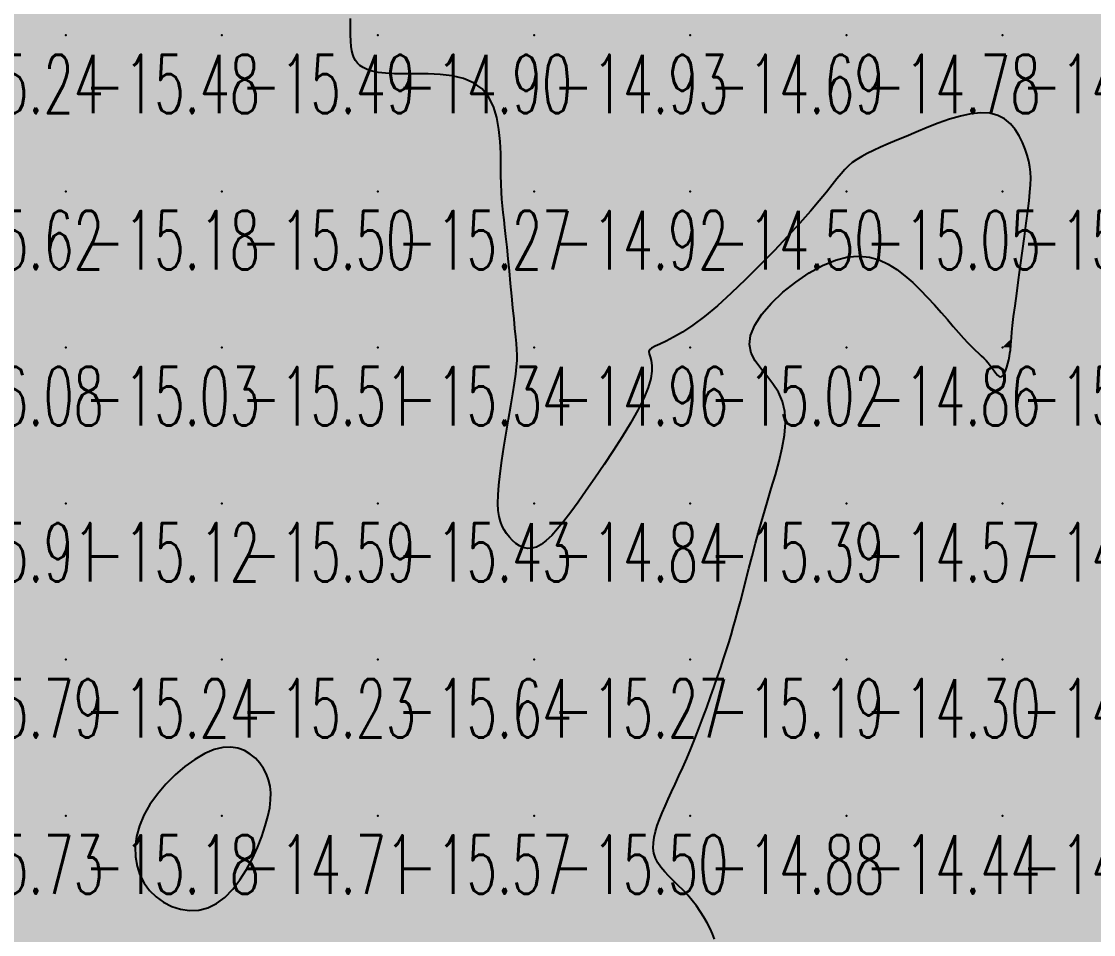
# Model space of a CAD drawing. Header units: millimetres. Extents: x 88261 to 90953, y 390274 to 392322.
# Drawn here: x 89577.4 to 89646.1, y 391279.6 to 391338.1 of the extents above; entities that cross this region are included whole.
import ezdxf
from ezdxf.enums import TextEntityAlignment as Align

# ---------------------------------------------------------------- set-up
doc = ezdxf.new("R2010")
doc.units = ezdxf.units.MM
doc.header["$LTSCALE"] = 25
for name, color, linetype in [('CN_04_00', 242, 'Continuous'), ('COTEAlt', 7, 'Continuous'), ('TN_COLORIAGE', 7, 'Continuous')]:
    doc.layers.add(name, color=color, linetype=linetype)
doc.styles.add('Simplex 1.0', font='Simplex.shx', dxfattribs={"width": 0.99, "height": 2.5})
doc.styles.get("Standard").update_dxf_attribs({"font": 'times.ttf'})

# ---------------------------------------------------------------- blocks, each defined once
blk = doc.blocks.new('COTE')
at = {"color": 0}
blk.add_point((0, 0), dxfattribs=at)
at = {"layer": 'COTEAlt'}
blk.add_attdef('ALT', text='', height=3.75, dxfattribs=at).set_placement((1.25, -1.25), align=Align.TOP_LEFT)

msp = doc.modelspace()

# ---------------------------------------------------------------- linework, layer by layer
at = {"layer": 'CN_04_00', "elevation": -15, "flags": 128}
msp.add_lwpolyline([(89621.805, 391279.336), (89621.674, 391279.665), (89621.515, 391280.01), (89621.331, 391280.368), (89621.123, 391280.731), (89620.893, 391281.096), (89620.642, 391281.457), (89620.373, 391281.81), (89620.086, 391282.149), (89619.786, 391282.471), (89619.479, 391282.778), (89619.176, 391283.075), (89618.884, 391283.364), (89618.614, 391283.65), (89618.374, 391283.937), (89618.174, 391284.229), (89618.023, 391284.529), (89617.926, 391284.841), (89617.883, 391285.166), (89617.887, 391285.505), (89617.934, 391285.857), (89618.019, 391286.224), (89618.136, 391286.607), (89618.282, 391287.005), (89618.449, 391287.419), (89618.636, 391287.85), (89618.838, 391288.3), (89619.054, 391288.772), (89619.282, 391289.266), (89619.52, 391289.786), (89619.766, 391290.333), (89620.019, 391290.91), (89620.276, 391291.519), (89620.535, 391292.159), (89620.795, 391292.823), (89621.051, 391293.5), (89621.302, 391294.182), (89621.545, 391294.856), (89621.777, 391295.515), (89621.996, 391296.146), (89622.198, 391296.741), (89622.382, 391297.293), (89622.551, 391297.812), (89622.709, 391298.31), (89622.86, 391298.802), (89623.007, 391299.3), (89623.154, 391299.818), (89623.305, 391300.369), (89623.464, 391300.967), (89623.634, 391301.62), (89623.816, 391302.327), (89624.01, 391303.08), (89624.216, 391303.873), (89624.435, 391304.699), (89624.667, 391305.551), (89624.911, 391306.423), (89625.169, 391307.308), (89625.437, 391308.198), (89625.7, 391309.086), (89625.94, 391309.96), (89626.14, 391310.811), (89626.28, 391311.628), (89626.343, 391312.403), (89626.311, 391313.125), (89626.166, 391313.785), (89625.899, 391314.377), (89625.546, 391314.914), (89625.151, 391315.415), (89624.758, 391315.898), (89624.412, 391316.381), (89624.158, 391316.882), (89624.039, 391317.418), (89624.102, 391318.009), (89624.376, 391318.664), (89624.839, 391319.362), (89625.455, 391320.074), (89626.188, 391320.772), (89627, 391321.427), (89627.857, 391322.008), (89628.722, 391322.489), (89629.558, 391322.839), (89630.336, 391323.037), (89631.056, 391323.094), (89631.723, 391323.024), (89632.345, 391322.847), (89632.926, 391322.578), (89633.474, 391322.234), (89633.995, 391321.833), (89634.495, 391321.392), (89634.978, 391320.926), (89635.444, 391320.446), (89635.891, 391319.962), (89636.316, 391319.484), (89636.716, 391319.023), (89637.09, 391318.587), (89637.436, 391318.188), (89637.749, 391317.834), (89638.031, 391317.533), (89638.281, 391317.279), (89638.505, 391317.063), (89638.705, 391316.876), (89638.885, 391316.71), (89639.047, 391316.556), (89639.196, 391316.405), (89639.334, 391316.248), (89639.464, 391316.08), (89639.588, 391315.908), (89639.705, 391315.741), (89639.816, 391315.592), (89639.921, 391315.469), (89640.022, 391315.384), (89640.118, 391315.346), (89640.209, 391315.366), (89640.297, 391315.45), (89640.38, 391315.59), (89640.458, 391315.772), (89640.528, 391315.985), (89640.592, 391316.215), (89640.646, 391316.45), (89640.691, 391316.676), (89640.725, 391316.882), (89640.749, 391317.061), (89640.765, 391317.227), (89640.779, 391317.404), (89640.794, 391317.613), (89640.816, 391317.877), (89640.848, 391318.217), (89640.894, 391318.654), (89640.96, 391319.212), (89641.048, 391319.903), (89641.154, 391320.702), (89641.273, 391321.579), (89641.399, 391322.499), (89641.527, 391323.431), (89641.65, 391324.341), (89641.765, 391325.197), (89641.865, 391325.967), (89641.945, 391326.626), (89642.003, 391327.185), (89642.039, 391327.665), (89642.05, 391328.084), (89642.035, 391328.462), (89641.994, 391328.818), (89641.924, 391329.173), (89641.825, 391329.547), (89641.694, 391329.951), (89641.527, 391330.374), (89641.317, 391330.797), (89641.059, 391331.2), (89640.749, 391331.565), (89640.379, 391331.874), (89639.944, 391332.106), (89639.44, 391332.243), (89638.863, 391332.272), (89638.227, 391332.205), (89637.547, 391332.059), (89636.841, 391331.852), (89636.124, 391331.601), (89635.413, 391331.324), (89634.725, 391331.038), (89634.075, 391330.762), (89633.477, 391330.508), (89632.932, 391330.276), (89632.437, 391330.061), (89631.989, 391329.859), (89631.587, 391329.665), (89631.228, 391329.474), (89630.909, 391329.282), (89630.628, 391329.084), (89630.38, 391328.874), (89630.147, 391328.64), (89629.909, 391328.369), (89629.646, 391328.046), (89629.338, 391327.659), (89628.965, 391327.194), (89628.505, 391326.638), (89627.94, 391325.976), (89627.256, 391325.204), (89626.473, 391324.347), (89625.616, 391323.435), (89624.713, 391322.503), (89623.789, 391321.583), (89622.872, 391320.706), (89621.986, 391319.907), (89621.16, 391319.216), (89620.415, 391318.659), (89619.756, 391318.224), (89619.184, 391317.891), (89618.699, 391317.643), (89618.302, 391317.458), (89617.994, 391317.317), (89617.775, 391317.202), (89617.645, 391317.092), (89617.602, 391316.969), (89617.621, 391316.821), (89617.678, 391316.633), (89617.743, 391316.394), (89617.791, 391316.091), (89617.795, 391315.711), (89617.728, 391315.243), (89617.562, 391314.673), (89617.279, 391313.995), (89616.891, 391313.226), (89616.422, 391312.392), (89615.891, 391311.516), (89615.321, 391310.621), (89614.733, 391309.732), (89614.148, 391308.872), (89613.588, 391308.066), (89613.07, 391307.334), (89612.594, 391306.68), (89612.156, 391306.106), (89611.752, 391305.611), (89611.378, 391305.198), (89611.03, 391304.866), (89610.703, 391304.617), (89610.395, 391304.452), (89610.1, 391304.369), (89609.821, 391304.361), (89609.556, 391304.417), (89609.308, 391304.527), (89609.076, 391304.682), (89608.862, 391304.871), (89608.667, 391305.084), (89608.49, 391305.31), (89608.334, 391305.545), (89608.2, 391305.797), (89608.09, 391306.08), (89608.007, 391306.407), (89607.953, 391306.791), (89607.931, 391307.246), (89607.942, 391307.786), (89607.988, 391308.423), (89608.071, 391309.164), (89608.183, 391309.985), (89608.316, 391310.859), (89608.462, 391311.754), (89608.611, 391312.64), (89608.755, 391313.489), (89608.886, 391314.27), (89608.995, 391314.954), (89609.076, 391315.52), (89609.129, 391315.989), (89609.156, 391316.391), (89609.162, 391316.756), (89609.149, 391317.113), (89609.12, 391317.493), (89609.077, 391317.926), (89609.023, 391318.442), (89608.961, 391319.061), (89608.894, 391319.766), (89608.821, 391320.531), (89608.746, 391321.33), (89608.669, 391322.136), (89608.593, 391322.924), (89608.519, 391323.665), (89608.448, 391324.335), (89608.383, 391324.915), (89608.323, 391325.421), (89608.27, 391325.878), (89608.224, 391326.309), (89608.186, 391326.74), (89608.156, 391327.195), (89608.136, 391327.697), (89608.125, 391328.272), (89608.122, 391328.935), (89608.112, 391329.666), (89608.076, 391330.434), (89607.999, 391331.21), (89607.861, 391331.966), (89607.646, 391332.671), (89607.336, 391333.296), (89606.913, 391333.811), (89606.367, 391334.196), (89605.719, 391334.463), (89604.999, 391334.634), (89604.234, 391334.728), (89603.454, 391334.768), (89602.686, 391334.775), (89601.96, 391334.769), (89601.304, 391334.771), (89600.741, 391334.8), (89600.268, 391334.856), (89599.876, 391334.936), (89599.555, 391335.039), (89599.297, 391335.163), (89599.093, 391335.303), (89598.933, 391335.459), (89598.808, 391335.628), (89598.711, 391335.809), (89598.636, 391336.011), (89598.581, 391336.247), (89598.542, 391336.526), (89598.516, 391336.861), (89598.499, 391337.262), (89598.488, 391337.742), (89598.479, 391338.31)], dxfattribs=at)
msp.add_lwpolyline([(89593.203, 391287.192), (89593.316, 391287.746), (89593.375, 391288.252), (89593.382, 391288.715), (89593.337, 391289.142), (89593.243, 391289.538), (89593.101, 391289.91), (89592.912, 391290.264), (89592.677, 391290.603), (89592.397, 391290.917), (89592.071, 391291.191), (89591.699, 391291.412), (89591.282, 391291.564), (89590.818, 391291.634), (89590.307, 391291.608), (89589.75, 391291.471), (89589.15, 391291.215), (89588.522, 391290.85), (89587.886, 391290.392), (89587.26, 391289.857), (89586.666, 391289.261), (89586.12, 391288.619), (89585.644, 391287.949), (89585.255, 391287.265), (89584.97, 391286.581), (89584.788, 391285.907), (89584.704, 391285.25), (89584.716, 391284.615), (89584.817, 391284.011), (89585.004, 391283.444), (89585.273, 391282.922), (89585.619, 391282.45), (89586.037, 391282.038), (89586.516, 391281.693), (89587.041, 391281.426), (89587.6, 391281.247), (89588.179, 391281.166), (89588.767, 391281.192), (89589.349, 391281.336), (89589.913, 391281.607), (89590.446, 391282.009), (89590.945, 391282.524), (89591.407, 391283.127), (89591.827, 391283.792), (89592.203, 391284.495), (89592.532, 391285.21), (89592.81, 391285.914), (89593.034, 391286.581), (89593.203, 391287.192)], close=True, dxfattribs=at)
at = {"layer": 'TN_COLORIAGE', "color": 241}
for points in [[(89570.249, 391337.239, -15.579), (89580.249, 391337.239, -15.579), (89580.249, 391347.239, -15.579)], [(89570.249, 391347.239, -15.579), (89570.249, 391337.239, -15.579), (89580.249, 391347.239, -15.579)], [(89580.249, 391337.239, -15.015), (89590.249, 391337.239, -15.015), (89590.249, 391347.239, -15.015)], [(89580.249, 391347.239, -15.015), (89580.249, 391337.239, -15.015), (89590.249, 391347.239, -15.015)], [(89590.249, 391337.239, -15), (89598.392, 391345.383, -15), (89590.249, 391347.239, -15), (89591.408, 391347.239, -15)], [(89598.392, 391345.383, -15.489), (89598.489, 391337.239, -15.489), (89590.249, 391337.239, -15.489)], [(89570.249, 391327.239, -15.481), (89580.249, 391327.239, -15.481), (89580.249, 391337.239, -15.481)], [(89570.249, 391337.239, -15.481), (89570.249, 391327.239, -15.481), (89580.249, 391337.239, -15.481)], [(89580.249, 391327.239, -15.489), (89590.249, 391327.239, -15.489), (89590.249, 391337.239, -15.489)], [(89580.249, 391337.239, -15.489), (89580.249, 391327.239, -15.489), (89590.249, 391337.239, -15.489)], [(89590.249, 391327.239, -15), (89598.528, 391335.518, -15), (89590.249, 391337.239, -15), (89598.489, 391337.239, -15)], [(89590.249, 391327.239, -15), (89598.528, 391335.518, -15), (89600.249, 391327.239, -15), (89600.249, 391334.454, -15)], [(89608.014, 391327.239, -15.271), (89608.303, 391335.294, -15.271), (89600.249, 391327.239, -15.271)], [(89600.249, 391334.454, -15.271), (89608.303, 391335.294, -15.271), (89600.249, 391327.239, -15.271)], [(89640.249, 391327.239, -15), (89640.249, 391333.458, -15), (89630.249, 391327.239, -15), (89633.488, 391330.479, -15)], [(89642.155, 391329.145, -15.183), (89640.249, 391333.458, -15.183), (89640.249, 391327.239, -15.183)], [(89630.249, 391329.197, -15.053), (89633.488, 391330.479, -15.053), (89630.249, 391327.239, -15.053)], [(89629.286, 391327.239, -15.053), (89630.249, 391329.197, -15.053), (89630.249, 391327.239, -15.053)], [(89642.081, 391327.239, -15.183), (89642.155, 391329.145, -15.183), (89640.249, 391327.239, -15.183)], [(89570.249, 391319.008, -15.182), (89571.162, 391318.153, -15.182), (89570.249, 391327.239, -15.182), (89580.249, 391327.239, -15.182)], [(89571.162, 391318.153, -15.03), (89571.03, 391317.239, -15.03), (89580.249, 391327.239, -15.03), (89580.249, 391317.239, -15.03)], [(89580.249, 391317.239, -15.503), (89590.249, 391317.239, -15.503), (89590.249, 391327.239, -15.503)], [(89580.249, 391327.239, -15.503), (89580.249, 391317.239, -15.503), (89590.249, 391327.239, -15.503)], [(89590.249, 391317.239, -15.271), (89600.249, 391317.239, -15.271), (89600.249, 391327.239, -15.271)], [(89590.249, 391327.239, -15.271), (89590.249, 391317.239, -15.271), (89600.249, 391327.239, -15.271)], [(89600.249, 391317.239, -15), (89608.392, 391325.383, -15), (89600.249, 391327.239, -15), (89608.014, 391327.239, -15)], [(89630.249, 391327.239, -15), (89630.249, 391324.538, -15), (89620.249, 391317.239, -15), (89621.698, 391317.239, -15)], [(89630.249, 391327.239, -15), (89629.286, 391327.239, -15), (89620.249, 391317.239, -15), (89620.249, 391317.705, -15)], [(89640.249, 391327.239, -15), (89634.653, 391321.644, -15), (89630.249, 391327.239, -15), (89630.249, 391324.538, -15)], [(89640.249, 391327.239, -15), (89634.653, 391321.644, -15), (89640.249, 391317.239, -15), (89638.108, 391317.239, -15)], [(89640.249, 391327.239, -15), (89642.081, 391327.239, -15), (89640.249, 391317.239, -15), (89640.708, 391317.698, -15)], [(89608.392, 391325.383, -15.342), (89609.106, 391317.239, -15.342), (89600.249, 391317.239, -15.342)], [(89620.249, 391317.705, -15.024), (89616.681, 391317.239, -15.024), (89620.249, 391317.239, -15.024)], [(89640.708, 391317.698, -15.039), (89640.849, 391317.239, -15.039), (89640.249, 391317.239, -15.039)], [(89570.249, 391307.239, -15.03), (89580.249, 391307.239, -15.03), (89580.249, 391317.239, -15.03)], [(89570.249, 391312.417, -15.03), (89571.03, 391317.239, -15.03), (89570.249, 391307.239, -15.03), (89580.249, 391317.239, -15.03)], [(89580.249, 391307.239, -15.511), (89590.249, 391307.239, -15.511), (89590.249, 391317.239, -15.511)], [(89580.249, 391317.239, -15.511), (89580.249, 391307.239, -15.511), (89590.249, 391317.239, -15.511)], [(89590.249, 391307.239, -15.342), (89600.249, 391307.239, -15.342), (89600.249, 391317.239, -15.342)], [(89590.249, 391317.239, -15.342), (89590.249, 391307.239, -15.342), (89600.249, 391317.239, -15.342)], [(89600.249, 391307.239, -15), (89609.321, 391316.311, -15), (89600.249, 391317.239, -15), (89609.106, 391317.239, -15)], [(89620.249, 391307.239, -15), (89613.095, 391307.239, -15), (89620.249, 391317.239, -15), (89618.899, 391315.889, -15)], [(89618.899, 391315.889, -15.024), (89616.681, 391317.239, -15.024), (89620.249, 391317.239, -15.024)], [(89620.249, 391307.239, -15), (89627.567, 391314.558, -15), (89620.249, 391317.239, -15), (89621.698, 391317.239, -15)], [(89639.412, 391316.403, -15.039), (89638.108, 391317.239, -15.039), (89640.249, 391317.239, -15.039)], [(89639.412, 391316.403, -15.039), (89640.249, 391314.638, -15.039), (89640.249, 391317.239, -15.039)], [(89640.849, 391317.239, -15.039), (89640.249, 391314.638, -15.039), (89640.249, 391317.239, -15.039)], [(89607.583, 391307.239, -15.431), (89609.321, 391316.311, -15.431), (89600.249, 391307.239, -15.431)], [(89625.027, 391307.239, -15.394), (89627.567, 391314.558, -15.394), (89620.249, 391307.239, -15.394)], [(89570.249, 391297.239, -15.124), (89580.249, 391297.239, -15.124), (89580.249, 391307.239, -15.124)], [(89570.249, 391307.239, -15.124), (89570.249, 391297.239, -15.124), (89580.249, 391307.239, -15.124)], [(89580.249, 391297.239, -15.592), (89590.249, 391297.239, -15.592), (89590.249, 391307.239, -15.592)], [(89580.249, 391307.239, -15.592), (89580.249, 391297.239, -15.592), (89590.249, 391307.239, -15.592)], [(89590.249, 391297.239, -15.431), (89600.249, 391297.239, -15.431), (89600.249, 391307.239, -15.431)], [(89590.249, 391307.239, -15.431), (89590.249, 391297.239, -15.431), (89600.249, 391307.239, -15.431)], [(89600.249, 391297.239, -15), (89608.277, 391305.268, -15), (89600.249, 391307.239, -15), (89607.583, 391307.239, -15)], [(89610.249, 391297.239, -15.394), (89620.249, 391297.239, -15.394), (89620.249, 391307.239, -15.394)], [(89620.249, 391307.239, -15), (89613.095, 391307.239, -15), (89610.249, 391297.239, -15), (89610.249, 391303.551, -15)], [(89620.249, 391307.239, -15), (89625.027, 391307.239, -15), (89620.249, 391297.239, -15), (89623.339, 391300.33, -15)], [(89600.249, 391297.239, -15), (89608.277, 391305.268, -15), (89610.249, 391297.239, -15), (89610.249, 391303.551, -15)], [(89622.4, 391297.239, -15.192), (89623.339, 391300.33, -15.192), (89620.249, 391297.239, -15.192)], [(89570.249, 391287.239, -15.244), (89580.249, 391287.239, -15.244), (89580.249, 391297.239, -15.244)], [(89570.249, 391297.239, -15.244), (89570.249, 391287.239, -15.244), (89580.249, 391297.239, -15.244)], [(89590.249, 391297.239, -15), (89590.249, 391292.8, -15), (89580.249, 391287.239, -15), (89584.111, 391287.239, -15)], [(89580.249, 391297.239, -15.234), (89580.249, 391287.239, -15.234), (89590.249, 391297.239, -15.234)], [(89600.249, 391297.239, -15), (89593.396, 391290.386, -15), (89590.249, 391297.239, -15), (89590.249, 391292.8, -15)], [(89600.249, 391297.239, -15), (89593.396, 391290.386, -15), (89600.249, 391287.239, -15), (89593.641, 391287.239, -15)], [(89600.249, 391287.239, -15.268), (89610.249, 391287.239, -15.268), (89610.249, 391297.239, -15.268)], [(89600.249, 391297.239, -15.268), (89600.249, 391287.239, -15.268), (89610.249, 391297.239, -15.268)], [(89610.249, 391287.239, -15), (89618.26, 391287.239, -15), (89620.249, 391297.239, -15), (89620.249, 391291.158, -15)], [(89610.249, 391297.239, -15.192), (89610.249, 391287.239, -15.192), (89620.249, 391297.239, -15.192)], [(89622.4, 391297.239, -15.192), (89620.249, 391291.158, -15.192), (89620.249, 391297.239, -15.192)], [(89570.249, 391277.239, -15.184), (89580.249, 391277.239, -15.184), (89580.249, 391287.239, -15.184)], [(89570.249, 391287.239, -15.184), (89570.249, 391277.239, -15.184), (89580.249, 391287.239, -15.184)], [(89580.249, 391277.239, -15), (89584.839, 391281.83, -15), (89580.249, 391287.239, -15), (89584.111, 391287.239, -15)], [(89590.249, 391277.239, -15.57), (89600.249, 391277.239, -15.57), (89600.249, 391287.239, -15.57)], [(89600.249, 391287.239, -15), (89593.641, 391287.239, -15), (89590.249, 391277.239, -15), (89590.249, 391280.143, -15)], [(89600.249, 391277.239, -15.5), (89610.249, 391277.239, -15.5), (89610.249, 391287.239, -15.5)], [(89600.249, 391287.239, -15.5), (89600.249, 391277.239, -15.5), (89610.249, 391287.239, -15.5)], [(89610.249, 391287.239, -15), (89618.26, 391287.239, -15), (89610.249, 391277.239, -15), (89617.406, 391284.397, -15)], [(89610.249, 391277.239, -15), (89617.406, 391284.397, -15), (89620.249, 391277.239, -15), (89620.249, 391282.348, -15)], [(89622.116, 391279.107, -15.129), (89620.249, 391282.348, -15.129), (89620.249, 391277.239, -15.129)], [(89580.249, 391277.239, -15), (89584.839, 391281.83, -15), (89590.249, 391277.239, -15), (89590.249, 391280.143, -15)]]:
    msp.add_solid(points, dxfattribs=at)
at = {"layer": 'TN_COLORIAGE', "color": 231}
for points in [[(89598.489, 391337.239, -14.888), (89598.392, 391345.383, -14.888), (89600.249, 391337.239, -14.888), (89600.249, 391347.239, -14.888)], [(89600.249, 391337.239, -14.628), (89610.249, 391337.239, -14.628), (89610.249, 391347.239, -14.628)], [(89600.249, 391347.239, -14.628), (89600.249, 391337.239, -14.628), (89610.249, 391347.239, -14.628)], [(89610.249, 391337.239, -14.539), (89620.249, 391337.239, -14.539), (89620.249, 391347.239, -14.539)], [(89610.249, 391347.239, -14.539), (89610.249, 391337.239, -14.539), (89620.249, 391347.239, -14.539)], [(89620.249, 391337.239, -14.825), (89630.249, 391337.239, -14.825), (89630.249, 391347.239, -14.825)], [(89620.249, 391347.239, -14.825), (89620.249, 391337.239, -14.825), (89630.249, 391347.239, -14.825)], [(89630.249, 391347.239, -14.723), (89630.249, 391337.239, -14.723), (89640.249, 391347.239, -14.723)], [(89630.249, 391337.239, -14.723), (89640.249, 391337.239, -14.723), (89640.249, 391347.239, -14.723)], [(89640.249, 391347.239, -14.332), (89640.249, 391337.239, -14.332), (89650.249, 391347.239, -14.332)], [(89640.249, 391337.239, -14.332), (89650.249, 391337.239, -14.332), (89650.249, 391347.239, -14.332)], [(89598.489, 391337.239, -14.895), (89598.528, 391335.518, -14.895), (89600.249, 391337.239, -14.895)], [(89600.249, 391334.454, -14.895), (89598.528, 391335.518, -14.895), (89600.249, 391337.239, -14.895)], [(89608.303, 391335.294, -14.895), (89600.249, 391334.454, -14.895), (89610.249, 391337.239, -14.895), (89600.249, 391337.239, -14.895)], [(89608.303, 391335.294, -14.922), (89608.014, 391327.239, -14.922), (89610.249, 391337.239, -14.922), (89610.249, 391327.239, -14.922)], [(89610.249, 391327.239, -14.688), (89620.249, 391327.239, -14.688), (89620.249, 391337.239, -14.688)], [(89610.249, 391337.239, -14.688), (89610.249, 391327.239, -14.688), (89620.249, 391337.239, -14.688)], [(89630.249, 391329.197, -14.499), (89629.286, 391327.239, -14.499), (89630.249, 391337.239, -14.499), (89620.249, 391327.239, -14.499)], [(89620.249, 391337.239, -14.781), (89620.249, 391327.239, -14.781), (89630.249, 391337.239, -14.781)], [(89633.488, 391330.479, -14.781), (89630.249, 391329.197, -14.781), (89640.249, 391337.239, -14.781), (89630.249, 391337.239, -14.781)], [(89633.488, 391330.479, -14.889), (89640.249, 391333.458, -14.889), (89640.249, 391337.239, -14.889)], [(89640.249, 391333.458, -14.222), (89642.155, 391329.145, -14.222), (89640.249, 391337.239, -14.222), (89650.249, 391337.239, -14.222)], [(89642.155, 391329.145, -14.183), (89642.081, 391327.239, -14.183), (89650.249, 391337.239, -14.183), (89650.249, 391327.239, -14.183)], [(89608.014, 391327.239, -14.922), (89608.392, 391325.383, -14.922), (89610.249, 391327.239, -14.922)], [(89609.106, 391317.239, -14.922), (89608.392, 391325.383, -14.922), (89610.249, 391317.239, -14.922), (89610.249, 391327.239, -14.922)], [(89616.681, 391317.239, -14.499), (89620.249, 391317.705, -14.499), (89610.249, 391317.239, -14.499), (89620.249, 391327.239, -14.499)], [(89610.249, 391327.239, -14.499), (89610.249, 391317.239, -14.499), (89620.249, 391327.239, -14.499)], [(89620.249, 391317.705, -14.499), (89629.286, 391327.239, -14.499), (89620.249, 391327.239, -14.499)], [(89640.708, 391317.698, -14.183), (89642.081, 391327.239, -14.183), (89650.249, 391327.239, -14.183)], [(89640.849, 391317.239, -14.183), (89640.708, 391317.698, -14.183), (89650.249, 391317.239, -14.183), (89650.249, 391327.239, -14.183)], [(89621.698, 391317.239, -14.856), (89630.249, 391324.538, -14.856), (89630.249, 391317.239, -14.856)], [(89630.249, 391324.538, -14.856), (89634.653, 391321.644, -14.856), (89630.249, 391317.239, -14.856)], [(89638.108, 391317.239, -14.856), (89634.653, 391321.644, -14.856), (89630.249, 391317.239, -14.856)], [(89609.321, 391316.311, -14.843), (89607.583, 391307.239, -14.843), (89610.249, 391317.239, -14.843), (89610.249, 391307.239, -14.843)], [(89609.106, 391317.239, -14.956), (89609.321, 391316.311, -14.956), (89610.249, 391317.239, -14.956)], [(89616.681, 391317.239, -14.843), (89618.899, 391315.889, -14.843), (89610.249, 391317.239, -14.843), (89610.249, 391307.239, -14.843)], [(89621.698, 391317.239, -14.856), (89627.567, 391314.558, -14.856), (89630.249, 391317.239, -14.856)], [(89627.567, 391314.558, -14.57), (89625.027, 391307.239, -14.57), (89630.249, 391317.239, -14.57), (89630.249, 391307.239, -14.57)], [(89638.108, 391317.239, -14.57), (89639.412, 391316.403, -14.57), (89630.249, 391317.239, -14.57), (89630.249, 391307.239, -14.57)], [(89640.249, 391314.638, -14.384), (89640.849, 391317.239, -14.384), (89640.249, 391307.239, -14.384), (89650.249, 391317.239, -14.384)], [(89640.249, 391307.239, -14.384), (89650.249, 391307.239, -14.384), (89650.249, 391317.239, -14.384)], [(89640.249, 391314.638, -14.57), (89639.412, 391316.403, -14.57), (89640.249, 391307.239, -14.57), (89630.249, 391307.239, -14.57)], [(89618.899, 391315.889, -14.843), (89613.095, 391307.239, -14.843), (89610.249, 391307.239, -14.843)], [(89607.583, 391307.239, -14.843), (89608.277, 391305.268, -14.843), (89610.249, 391307.239, -14.843)], [(89610.249, 391303.551, -14.843), (89608.277, 391305.268, -14.843), (89610.249, 391307.239, -14.843)], [(89610.249, 391303.551, -14.843), (89613.095, 391307.239, -14.843), (89610.249, 391307.239, -14.843)], [(89623.339, 391300.33, -14.298), (89622.4, 391297.239, -14.298), (89630.249, 391307.239, -14.298), (89630.249, 391297.239, -14.298)], [(89623.339, 391300.33, -14.57), (89625.027, 391307.239, -14.57), (89630.249, 391307.239, -14.57)], [(89630.249, 391307.239, -14.888), (89630.249, 391297.239, -14.888), (89640.249, 391307.239, -14.888)], [(89630.249, 391297.239, -14.888), (89640.249, 391297.239, -14.888), (89640.249, 391307.239, -14.888)], [(89640.249, 391307.239, -14.581), (89640.249, 391297.239, -14.581), (89650.249, 391307.239, -14.581)], [(89640.249, 391297.239, -14.581), (89650.249, 391297.239, -14.581), (89650.249, 391307.239, -14.581)], [(89620.249, 391287.239, -14.298), (89630.249, 391287.239, -14.298), (89630.249, 391297.239, -14.298)], [(89620.249, 391291.158, -14.298), (89622.4, 391297.239, -14.298), (89620.249, 391287.239, -14.298), (89630.249, 391297.239, -14.298)], [(89630.249, 391297.239, -14.495), (89630.249, 391287.239, -14.495), (89640.249, 391297.239, -14.495)], [(89630.249, 391287.239, -14.495), (89640.249, 391287.239, -14.495), (89640.249, 391297.239, -14.495)], [(89640.249, 391297.239, -14.818), (89640.249, 391287.239, -14.818), (89650.249, 391297.239, -14.818)], [(89640.249, 391287.239, -14.818), (89650.249, 391287.239, -14.818), (89650.249, 391297.239, -14.818)], [(89584.111, 391287.239, -14.707), (89590.249, 391292.8, -14.707), (89590.249, 391287.239, -14.707)], [(89590.249, 391292.8, -14.707), (89593.396, 391290.386, -14.707), (89590.249, 391287.239, -14.707)], [(89620.249, 391291.158, -14.876), (89618.26, 391287.239, -14.876), (89620.249, 391287.239, -14.876)], [(89593.641, 391287.239, -14.707), (89593.396, 391290.386, -14.707), (89590.249, 391287.239, -14.707)], [(89584.111, 391287.239, -14.707), (89584.839, 391281.83, -14.707), (89590.249, 391287.239, -14.707)], [(89590.249, 391280.143, -14.707), (89584.839, 391281.83, -14.707), (89590.249, 391287.239, -14.707)], [(89590.249, 391280.143, -14.707), (89593.641, 391287.239, -14.707), (89590.249, 391287.239, -14.707)], [(89620.249, 391282.348, -14.876), (89617.406, 391284.397, -14.876), (89620.249, 391287.239, -14.876)], [(89617.406, 391284.397, -14.876), (89618.26, 391287.239, -14.876), (89620.249, 391287.239, -14.876)], [(89620.249, 391282.348, -14.436), (89622.116, 391279.107, -14.436), (89620.249, 391287.239, -14.436), (89630.249, 391287.239, -14.436)], [(89622.116, 391279.107, -14.436), (89622.115, 391277.239, -14.436), (89630.249, 391287.239, -14.436), (89630.249, 391277.239, -14.436)], [(89630.249, 391287.239, -14.449), (89630.249, 391277.239, -14.449), (89640.249, 391287.239, -14.449)], [(89630.249, 391277.239, -14.449), (89640.249, 391277.239, -14.449), (89640.249, 391287.239, -14.449)], [(89640.249, 391287.239, -14.776), (89640.249, 391277.239, -14.776), (89650.249, 391287.239, -14.776)], [(89640.249, 391277.239, -14.776), (89650.249, 391277.239, -14.776), (89650.249, 391287.239, -14.776)]]:
    msp.add_solid(points, dxfattribs=at)

# ---------------------------------------------------------------- block references
at = {"layer": 'COTEAlt'}
ref = msp.add_blockref('COTE', (89570.249, 391337.239), dxfattribs=at)
ref.add_attrib('ALT', '-15.24', dxfattribs={"height": 3.75, "style": 'Simplex 1.0', "width": 0.6}).set_placement((89571.499, 391335.989), align=Align.TOP_LEFT)
ref = msp.add_blockref('COTE', (89580.249, 391337.239), dxfattribs=at)
ref.add_attrib('ALT', '-15.48', dxfattribs={"height": 3.75, "style": 'Simplex 1.0', "width": 0.6}).set_placement((89581.499, 391335.989), align=Align.TOP_LEFT)
ref = msp.add_blockref('COTE', (89590.249, 391337.239), dxfattribs=at)
ref.add_attrib('ALT', '-15.49', dxfattribs={"height": 3.75, "style": 'Simplex 1.0', "width": 0.6}).set_placement((89591.499, 391335.989), align=Align.TOP_LEFT)
ref = msp.add_blockref('COTE', (89600.249, 391337.239), dxfattribs=at)
ref.add_attrib('ALT', '-14.90', dxfattribs={"height": 3.75, "style": 'Simplex 1.0', "width": 0.6}).set_placement((89601.499, 391335.989), align=Align.TOP_LEFT)
ref = msp.add_blockref('COTE', (89610.249, 391337.239), dxfattribs=at)
ref.add_attrib('ALT', '-14.93', dxfattribs={"height": 3.75, "style": 'Simplex 1.0', "width": 0.6}).set_placement((89611.499, 391335.989), align=Align.TOP_LEFT)
ref = msp.add_blockref('COTE', (89620.249, 391337.239), dxfattribs=at)
ref.add_attrib('ALT', '-14.69', dxfattribs={"height": 3.75, "style": 'Simplex 1.0', "width": 0.6}).set_placement((89621.499, 391335.989), align=Align.TOP_LEFT)
ref = msp.add_blockref('COTE', (89630.249, 391337.239), dxfattribs=at)
ref.add_attrib('ALT', '-14.78', dxfattribs={"height": 3.75, "style": 'Simplex 1.0', "width": 0.6}).set_placement((89631.499, 391335.989), align=Align.TOP_LEFT)
ref = msp.add_blockref('COTE', (89640.249, 391337.239), dxfattribs=at)
ref.add_attrib('ALT', '-14.89', dxfattribs={"height": 3.75, "style": 'Simplex 1.0', "width": 0.6}).set_placement((89641.499, 391335.989), align=Align.TOP_LEFT)
ref = msp.add_blockref('COTE', (89570.249, 391327.239), dxfattribs=at)
ref.add_attrib('ALT', '-15.62', dxfattribs={"height": 3.75, "style": 'Simplex 1.0', "width": 0.6}).set_placement((89571.499, 391325.989), align=Align.TOP_LEFT)
ref = msp.add_blockref('COTE', (89580.249, 391327.239), dxfattribs=at)
ref.add_attrib('ALT', '-15.18', dxfattribs={"height": 3.75, "style": 'Simplex 1.0', "width": 0.6}).set_placement((89581.499, 391325.989), align=Align.TOP_LEFT)
ref = msp.add_blockref('COTE', (89590.249, 391327.239), dxfattribs=at)
ref.add_attrib('ALT', '-15.50', dxfattribs={"height": 3.75, "style": 'Simplex 1.0', "width": 0.6}).set_placement((89591.499, 391325.989), align=Align.TOP_LEFT)
ref = msp.add_blockref('COTE', (89600.249, 391327.239), dxfattribs=at)
ref.add_attrib('ALT', '-15.27', dxfattribs={"height": 3.75, "style": 'Simplex 1.0', "width": 0.6}).set_placement((89601.499, 391325.989), align=Align.TOP_LEFT)
ref = msp.add_blockref('COTE', (89610.249, 391327.239), dxfattribs=at)
ref.add_attrib('ALT', '-14.92', dxfattribs={"height": 3.75, "style": 'Simplex 1.0', "width": 0.6}).set_placement((89611.499, 391325.989), align=Align.TOP_LEFT)
ref = msp.add_blockref('COTE', (89620.249, 391327.239), dxfattribs=at)
ref.add_attrib('ALT', '-14.50', dxfattribs={"height": 3.75, "style": 'Simplex 1.0', "width": 0.6}).set_placement((89621.499, 391325.989), align=Align.TOP_LEFT)
ref = msp.add_blockref('COTE', (89630.249, 391327.239), dxfattribs=at)
ref.add_attrib('ALT', '-15.05', dxfattribs={"height": 3.75, "style": 'Simplex 1.0', "width": 0.6}).set_placement((89631.499, 391325.989), align=Align.TOP_LEFT)
ref = msp.add_blockref('COTE', (89640.249, 391327.239), dxfattribs=at)
ref.add_attrib('ALT', '-15.18', dxfattribs={"height": 3.75, "style": 'Simplex 1.0', "width": 0.6}).set_placement((89641.499, 391325.989), align=Align.TOP_LEFT)
ref = msp.add_blockref('COTE', (89570.249, 391317.239), dxfattribs=at)
ref.add_attrib('ALT', '-16.08', dxfattribs={"height": 3.75, "style": 'Simplex 1.0', "width": 0.6}).set_placement((89571.499, 391315.989), align=Align.TOP_LEFT)
ref = msp.add_blockref('COTE', (89580.249, 391317.239), dxfattribs=at)
ref.add_attrib('ALT', '-15.03', dxfattribs={"height": 3.75, "style": 'Simplex 1.0', "width": 0.6}).set_placement((89581.499, 391315.989), align=Align.TOP_LEFT)
ref = msp.add_blockref('COTE', (89590.249, 391317.239), dxfattribs=at)
ref.add_attrib('ALT', '-15.51', dxfattribs={"height": 3.75, "style": 'Simplex 1.0', "width": 0.6}).set_placement((89591.499, 391315.989), align=Align.TOP_LEFT)
ref = msp.add_blockref('COTE', (89600.249, 391317.239), dxfattribs=at)
ref.add_attrib('ALT', '-15.34', dxfattribs={"height": 3.75, "style": 'Simplex 1.0', "width": 0.6}).set_placement((89601.499, 391315.989), align=Align.TOP_LEFT)
ref = msp.add_blockref('COTE', (89610.249, 391317.239), dxfattribs=at)
ref.add_attrib('ALT', '-14.96', dxfattribs={"height": 3.75, "style": 'Simplex 1.0', "width": 0.6}).set_placement((89611.499, 391315.989), align=Align.TOP_LEFT)
ref = msp.add_blockref('COTE', (89620.249, 391317.239), dxfattribs=at)
ref.add_attrib('ALT', '-15.02', dxfattribs={"height": 3.75, "style": 'Simplex 1.0', "width": 0.6}).set_placement((89621.499, 391315.989), align=Align.TOP_LEFT)
ref = msp.add_blockref('COTE', (89630.249, 391317.239), dxfattribs=at)
ref.add_attrib('ALT', '-14.86', dxfattribs={"height": 3.75, "style": 'Simplex 1.0', "width": 0.6}).set_placement((89631.499, 391315.989), align=Align.TOP_LEFT)
ref = msp.add_blockref('COTE', (89640.249, 391317.239), dxfattribs=at)
ref.add_attrib('ALT', '-15.04', dxfattribs={"height": 3.75, "style": 'Simplex 1.0', "width": 0.6}).set_placement((89641.499, 391315.989), align=Align.TOP_LEFT)
ref = msp.add_blockref('COTE', (89570.249, 391307.239), dxfattribs=at)
ref.add_attrib('ALT', '-15.91', dxfattribs={"height": 3.75, "style": 'Simplex 1.0', "width": 0.6}).set_placement((89571.499, 391305.989), align=Align.TOP_LEFT)
ref = msp.add_blockref('COTE', (89580.249, 391307.239), dxfattribs=at)
ref.add_attrib('ALT', '-15.12', dxfattribs={"height": 3.75, "style": 'Simplex 1.0', "width": 0.6}).set_placement((89581.499, 391305.989), align=Align.TOP_LEFT)
ref = msp.add_blockref('COTE', (89590.249, 391307.239), dxfattribs=at)
ref.add_attrib('ALT', '-15.59', dxfattribs={"height": 3.75, "style": 'Simplex 1.0', "width": 0.6}).set_placement((89591.499, 391305.989), align=Align.TOP_LEFT)
ref = msp.add_blockref('COTE', (89600.249, 391307.239), dxfattribs=at)
ref.add_attrib('ALT', '-15.43', dxfattribs={"height": 3.75, "style": 'Simplex 1.0', "width": 0.6}).set_placement((89601.499, 391305.989), align=Align.TOP_LEFT)
ref = msp.add_blockref('COTE', (89610.249, 391307.239), dxfattribs=at)
ref.add_attrib('ALT', '-14.84', dxfattribs={"height": 3.75, "style": 'Simplex 1.0', "width": 0.6}).set_placement((89611.499, 391305.989), align=Align.TOP_LEFT)
ref = msp.add_blockref('COTE', (89620.249, 391307.239), dxfattribs=at)
ref.add_attrib('ALT', '-15.39', dxfattribs={"height": 3.75, "style": 'Simplex 1.0', "width": 0.6}).set_placement((89621.499, 391305.989), align=Align.TOP_LEFT)
ref = msp.add_blockref('COTE', (89630.249, 391307.239), dxfattribs=at)
ref.add_attrib('ALT', '-14.57', dxfattribs={"height": 3.75, "style": 'Simplex 1.0', "width": 0.6}).set_placement((89631.499, 391305.989), align=Align.TOP_LEFT)
ref = msp.add_blockref('COTE', (89640.249, 391307.239), dxfattribs=at)
ref.add_attrib('ALT', '-14.89', dxfattribs={"height": 3.75, "style": 'Simplex 1.0', "width": 0.6}).set_placement((89641.499, 391305.989), align=Align.TOP_LEFT)
ref = msp.add_blockref('COTE', (89570.249, 391297.239), dxfattribs=at)
ref.add_attrib('ALT', '-15.79', dxfattribs={"height": 3.75, "style": 'Simplex 1.0', "width": 0.6}).set_placement((89571.499, 391295.989), align=Align.TOP_LEFT)
ref = msp.add_blockref('COTE', (89580.249, 391297.239), dxfattribs=at)
ref.add_attrib('ALT', '-15.24', dxfattribs={"height": 3.75, "style": 'Simplex 1.0', "width": 0.6}).set_placement((89581.499, 391295.989), align=Align.TOP_LEFT)
ref = msp.add_blockref('COTE', (89590.249, 391297.239), dxfattribs=at)
ref.add_attrib('ALT', '-15.23', dxfattribs={"height": 3.75, "style": 'Simplex 1.0', "width": 0.6}).set_placement((89591.499, 391295.989), align=Align.TOP_LEFT)
ref = msp.add_blockref('COTE', (89600.249, 391297.239), dxfattribs=at)
ref.add_attrib('ALT', '-15.64', dxfattribs={"height": 3.75, "style": 'Simplex 1.0', "width": 0.6}).set_placement((89601.499, 391295.989), align=Align.TOP_LEFT)
ref = msp.add_blockref('COTE', (89610.249, 391297.239), dxfattribs=at)
ref.add_attrib('ALT', '-15.27', dxfattribs={"height": 3.75, "style": 'Simplex 1.0', "width": 0.6}).set_placement((89611.499, 391295.989), align=Align.TOP_LEFT)
ref = msp.add_blockref('COTE', (89620.249, 391297.239), dxfattribs=at)
ref.add_attrib('ALT', '-15.19', dxfattribs={"height": 3.75, "style": 'Simplex 1.0', "width": 0.6}).set_placement((89621.499, 391295.989), align=Align.TOP_LEFT)
ref = msp.add_blockref('COTE', (89630.249, 391297.239), dxfattribs=at)
ref.add_attrib('ALT', '-14.30', dxfattribs={"height": 3.75, "style": 'Simplex 1.0', "width": 0.6}).set_placement((89631.499, 391295.989), align=Align.TOP_LEFT)
ref = msp.add_blockref('COTE', (89640.249, 391297.239), dxfattribs=at)
ref.add_attrib('ALT', '-14.50', dxfattribs={"height": 3.75, "style": 'Simplex 1.0', "width": 0.6}).set_placement((89641.499, 391295.989), align=Align.TOP_LEFT)
ref = msp.add_blockref('COTE', (89570.249, 391287.239), dxfattribs=at)
ref.add_attrib('ALT', '-15.73', dxfattribs={"height": 3.75, "style": 'Simplex 1.0', "width": 0.6}).set_placement((89571.499, 391285.989), align=Align.TOP_LEFT)
ref = msp.add_blockref('COTE', (89580.249, 391287.239), dxfattribs=at)
ref.add_attrib('ALT', '-15.18', dxfattribs={"height": 3.75, "style": 'Simplex 1.0', "width": 0.6}).set_placement((89581.499, 391285.989), align=Align.TOP_LEFT)
ref = msp.add_blockref('COTE', (89590.249, 391287.239), dxfattribs=at)
ref.add_attrib('ALT', '-14.71', dxfattribs={"height": 3.75, "style": 'Simplex 1.0', "width": 0.6}).set_placement((89591.499, 391285.989), align=Align.TOP_LEFT)
ref = msp.add_blockref('COTE', (89600.249, 391287.239), dxfattribs=at)
ref.add_attrib('ALT', '-15.57', dxfattribs={"height": 3.75, "style": 'Simplex 1.0', "width": 0.6}).set_placement((89601.499, 391285.989), align=Align.TOP_LEFT)
ref = msp.add_blockref('COTE', (89610.249, 391287.239), dxfattribs=at)
ref.add_attrib('ALT', '-15.50', dxfattribs={"height": 3.75, "style": 'Simplex 1.0', "width": 0.6}).set_placement((89611.499, 391285.989), align=Align.TOP_LEFT)
ref = msp.add_blockref('COTE', (89620.249, 391287.239), dxfattribs=at)
ref.add_attrib('ALT', '-14.88', dxfattribs={"height": 3.75, "style": 'Simplex 1.0', "width": 0.6}).set_placement((89621.499, 391285.989), align=Align.TOP_LEFT)
ref = msp.add_blockref('COTE', (89630.249, 391287.239), dxfattribs=at)
ref.add_attrib('ALT', '-14.44', dxfattribs={"height": 3.75, "style": 'Simplex 1.0', "width": 0.6}).set_placement((89631.499, 391285.989), align=Align.TOP_LEFT)
ref = msp.add_blockref('COTE', (89640.249, 391287.239), dxfattribs=at)
ref.add_attrib('ALT', '-14.45', dxfattribs={"height": 3.75, "style": 'Simplex 1.0', "width": 0.6}).set_placement((89641.499, 391285.989), align=Align.TOP_LEFT)

doc.saveas('drawing.dxf')
